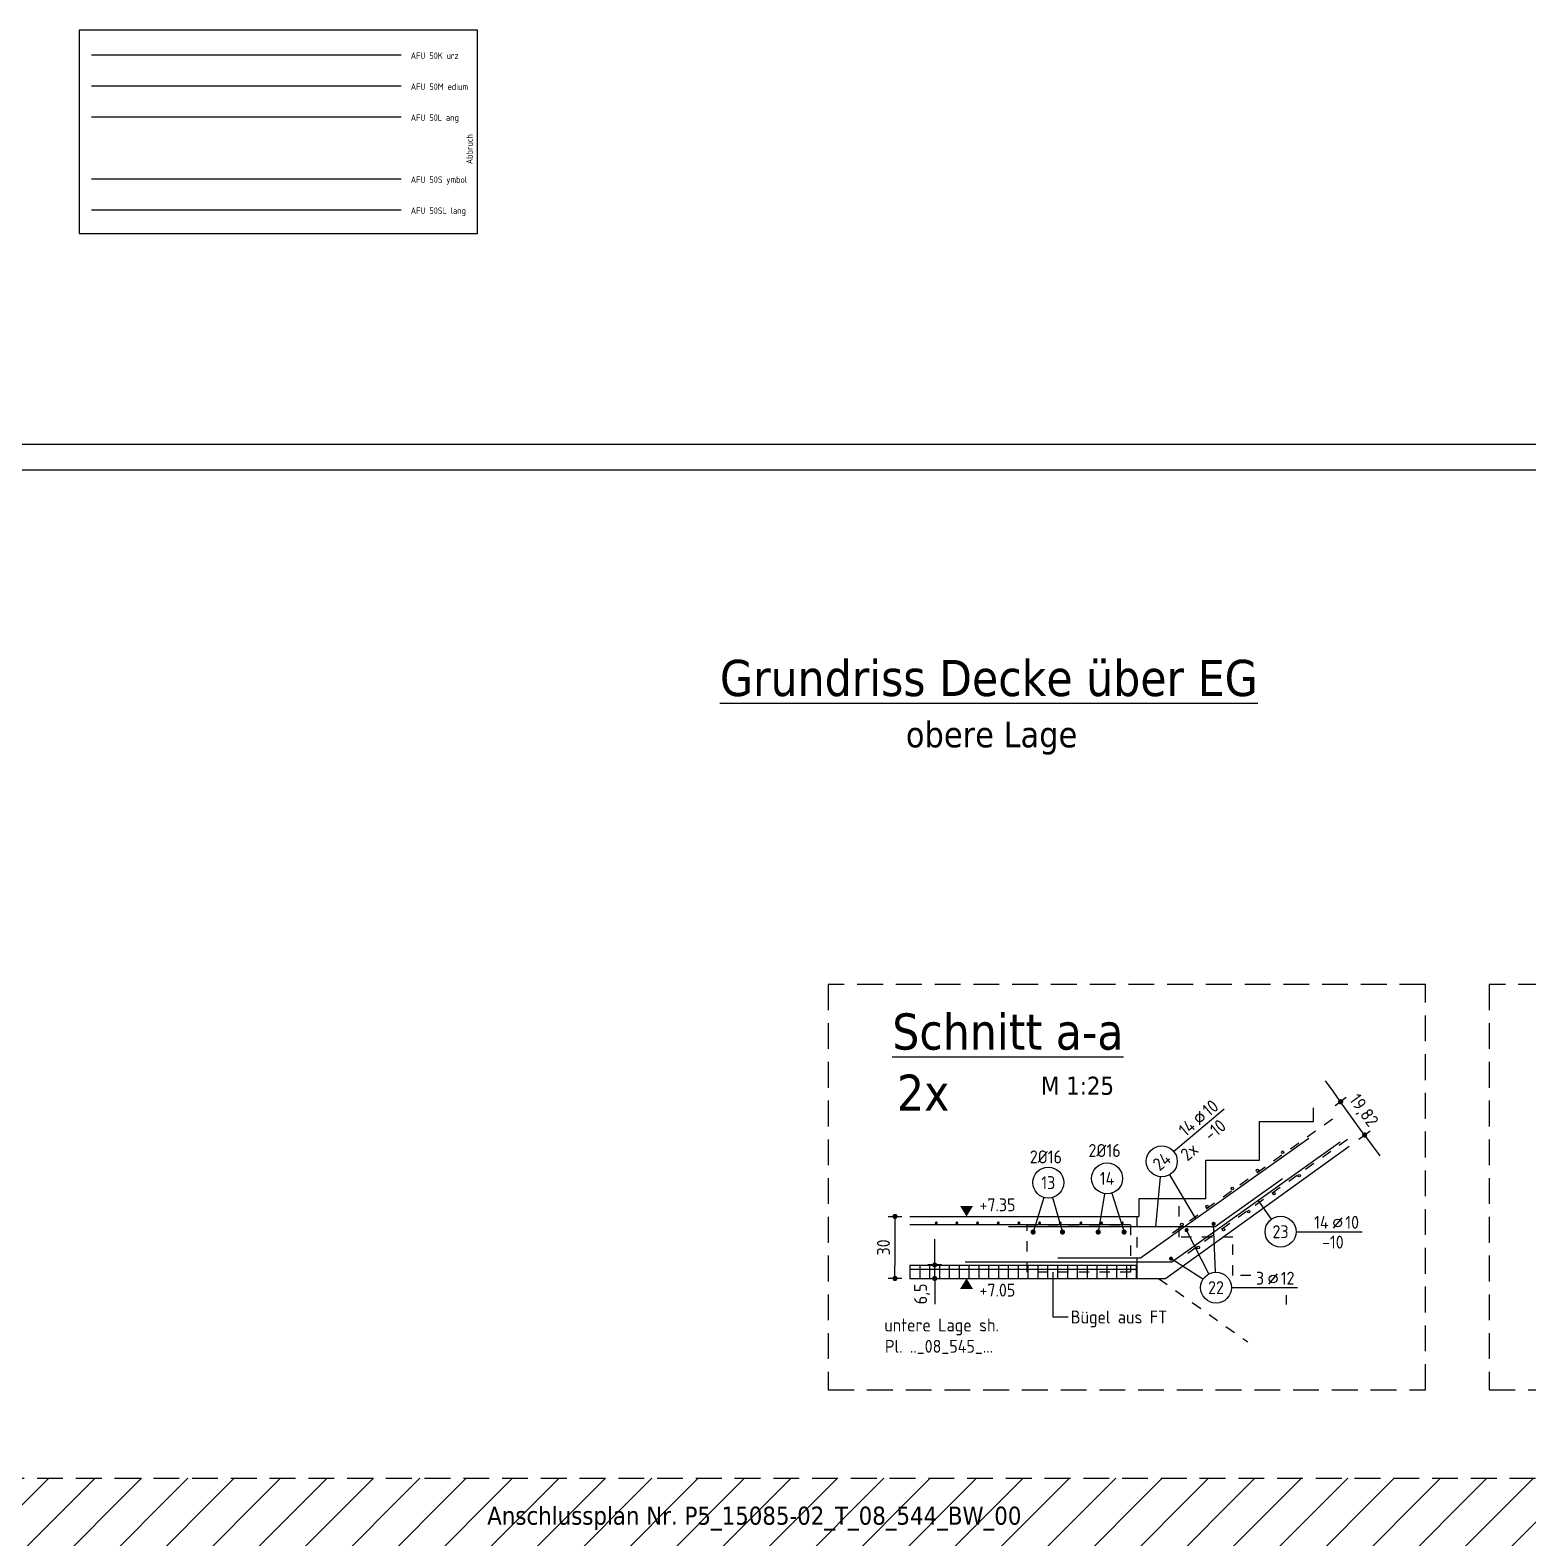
# Model space of a CAD drawing. Extents: x -4 to 87.4, y -7.1 to 49.1.
# Drawn here: x 19.92 to 34.42, y 31.47 to 46.06 of the extents above; entities that cross this region are included whole.
import ezdxf
from ezdxf.enums import TextEntityAlignment as Align

# ---------------------------------------------------------------- set-up
doc = ezdxf.new("R2010")
doc.units = 0
doc.header["$LTSCALE"] = 0.5
for name, pattern in [('AUSGEZOGEN', [1000.01, 1000, 0.01]), ('DASHED', [0.75, 0.5, -0.25]), ('HIDDEN2', [0.187, 0.125, -0.062]), ('PUNKT', [0.175, 0.05, -0.125]), ('STRICHLINIE', [0.75, 0.5, -0.25])]:
    doc.linetypes.add(name, pattern=pattern)
for name, color, linetype in [('AFU', 7, 'Continuous'), ('BETON', 7, 'Continuous'), ('DETAIL', 7, 'Continuous'), ('DRUEBER', 7, 'Continuous'), ('grau_hell', 7, 'Continuous'), ('Halbfertigteile', 7, 'Continuous'), ('HILFE', 7, 'Continuous'), ('koten', 7, 'Continuous'), ('MASSE', 7, 'Continuous'), ('RAHMEN', 7, 'Continuous'), ('RND', 7, 'Continuous'), ('TEXT', 7, 'Continuous'), ('VERDECKT', 7, 'Continuous')]:
    doc.layers.add(name, color=color, linetype=linetype)
doc.styles.add('helv', font='tahoma.ttf')
doc.styles.add('txt', font='isocp.shx')
doc.linetypes.add('ABBRUCH', pattern='A,0.15,-0.15,["x",Standard,S=0.07,R=0,X=-0.1,Y=-0.0238],-0.005', length=0.305)
doc.linetypes.add('AFU_50K', pattern='A,0.15,["/",Standard,S=0.2,R=0,X=-0.01,Y=-0.1],0.07,["/",Standard,S=0.2,R=0,X=-0.01,Y=-0.1],0.15', length=0.37)
doc.linetypes.add('AFU_50L', pattern='A,0.75,["/",Standard,S=0.2,R=0,X=-0.01,Y=-0.1],0.07,["/",Standard,S=0.2,R=0,X=-0.01,Y=-0.1],0.75', length=1.57)
doc.linetypes.add('AFU_50M', pattern='A,0.45,["/",Standard,S=0.2,R=0,X=-0.01,Y=-0.1],0.07,["/",Standard,S=0.2,R=0,X=-0.01,Y=-0.1],0.45', length=0.97)
doc.linetypes.add('AFU_50S', pattern='A,0,-0.15,["/",Standard,S=0.2,R=0,X=-0.01,Y=-0.1],0,-0.07,["/",Standard,S=0.2,R=0,X=-0.01,Y=-0.1],-0.15', length=0.37)
doc.linetypes.add('AFU_50SL', pattern='A,0,-0.75,["/",Standard,S=0.2,R=0,X=-0.01,Y=-0.1],0,-0.07,["/",Standard,S=0.2,R=0,X=-0.01,Y=-0.1],-0.75', length=1.57)
doc.dimstyles.new('DOT_I', dxfattribs={"dimscale": 0.5, "dimtxt": 0.25, "dimasz": 0.25, "dimexe": 0.1, "dimexo": 0.3, "dimgap": 0.1, "dimtad": 1, "dimdec": 3, "dimzin": 3, "dimtxsty": 'txt', "dimblk": 'DOT', "dimblk1": 'DOT', "dimblk2": 'DOT', "dimsah": 1, "dimcen": 0.1, "dimse1": 1, "dimse2": 1, "dimazin": 0, "dimtfac": 1, "dimtdec": 4, "dimtix": 1, "dimtmove": 2, "dimatfit": 3, "dimfxl": 0, "dimtvp": 1, "dimtolj": 1, "dimtzin": 0, "dimarcsym": 0})

# ---------------------------------------------------------------- blocks, each defined once
blk = doc.blocks.new('DOT')
at = {"layer": 'MASSE', "color": 7, "linetype": 'Continuous'}
for p, q in [((0, 0), (-1, 0)), ((0, 0.54), (0, -0.54))]:
    blk.add_line(p, q, dxfattribs=at)
at = {"layer": 'MASSE', "color": 7, "linetype": 'Continuous', "const_width": 0.2}
blk.add_lwpolyline([(-0.1, 0, 1), (0.1, 0, 1)], format="xyb", close=True, dxfattribs=at)
blk = doc.blocks.new('*D35')
at = {"layer": 'Defpoints', "color": 0, "linetype": 'AUSGEZOGEN', "transparency": 16777216}
for p in [(32.604, 35.688), (32.604, 35.688), (32.836, 35.366)]:
    blk.add_point(p, dxfattribs=at)
at = {"layer": 'MASSE', "color": 0, "linetype": 'AUSGEZOGEN', "lineweight": -2, "transparency": 16777216}
for p, q in [((32.531, 35.789), (32.458, 35.891)), ((32.836, 35.366), (32.604, 35.688)), ((32.909, 35.265), (32.982, 35.164))]:
    blk.add_line(p, q, dxfattribs=at)
at = {"layer": 'MASSE', "color": 0, "linetype": 'AUSGEZOGEN', "lineweight": -2, "transparency": 16777216, "xscale": 0.125, "yscale": 0.125, "zscale": 0.125}
for p, rotation in [((32.604, 35.688), 305.7992139162137), ((32.836, 35.366), 125.7992139162137)]:
    blk.add_blockref('DOT', p, dxfattribs=dict(at, rotation=rotation))
at = {"layer": 'MASSE', "color": 0, "linetype": 'AUSGEZOGEN', "transparency": 16777216, "insert": (32.819, 35.598), "char_height": 0.125, "attachment_point": 5, "rotation": 305.7992, "style": 'txt'}
blk.add_mtext('\\A1;19,82', dxfattribs=at)
blk = doc.blocks.new('RND_LEI')
at = {"layer": 'RND', "color": 7, "linetype": 'Continuous'}
blk.add_line((1.022, 0.066), (1.19, 0.27), dxfattribs=at)
for centre, radius in [((0, 0), 0.3), ((1.106, 0.168), 0.075)]:
    blk.add_circle(centre, radius, dxfattribs=at)
at = {"layer": 'RND', "color": 7, "linetype": 'Continuous', "style": 'txt'}
blk.add_attdef('ANZ', text='', height=0.25, dxfattribs=at).set_placement((0.931, 0.057), align=Align.RIGHT)
for tag, p in [('DUM', (1.253, 0.057)), ('ABSTD', (1.674, 0.057)), ('POSTXT', (0.374, -0.327))]:
    blk.add_attdef(tag, p, '', height=0.25, dxfattribs=at)
blk.add_attdef('POSL', text='', height=0.25, dxfattribs=at).set_placement((0, 0), align=Align.MIDDLE)
blk = doc.blocks.new('okrd_o')
at = {"layer": 'koten', "color": 7, "linetype": 'Continuous'}
blk.add_solid([(-0.125, 0.202), (0.125, 0.202), (0, 0)], dxfattribs=at)
at = {"layer": 'koten', "style": 'txt'}
blk.add_attdef('OKRD', (0.25, 0.1), '', height=0.25, dxfattribs=at)
blk = doc.blocks.new('okrd_u')
at = {"layer": 'koten', "color": 7, "linetype": 'Continuous'}
blk.add_solid([(-0.125, -0.202), (0.125, -0.202), (0, 0)], dxfattribs=at)
at = {"layer": 'koten', "style": 'txt'}
blk.add_attdef('OKRD', (0.25, -0.35), '', height=0.25, dxfattribs=at)
blk = doc.blocks.new('*D33')
at = {"layer": 'Defpoints', "color": 0, "linetype": 'AUSGEZOGEN', "transparency": 16777216}
for p in [(28.291, 34.578), (28.291, 33.978), (28.291, 33.978)]:
    blk.add_point(p, dxfattribs=at)
at = {"layer": 'MASSE', "color": 0, "linetype": 'AUSGEZOGEN', "lineweight": -2, "transparency": 16777216}
blk.add_line((28.291, 34.453), (28.291, 34.103), dxfattribs=at)
at = {"layer": 'MASSE', "color": 0, "linetype": 'AUSGEZOGEN', "lineweight": -2, "transparency": 16777216, "xscale": 0.125, "yscale": 0.125, "zscale": 0.125}
for p, rotation in [((28.291, 34.578), 90), ((28.291, 33.978), 270)]:
    blk.add_blockref('DOT', p, dxfattribs=dict(at, rotation=rotation))
at = {"layer": 'MASSE', "color": 0, "linetype": 'AUSGEZOGEN', "transparency": 16777216, "insert": (28.179, 34.278), "char_height": 0.125, "attachment_point": 5, "rotation": 90, "style": 'txt'}
blk.add_mtext('\\A1;30', dxfattribs=at)
blk = doc.blocks.new('DINA0')
at = {"layer": 'RAHMEN'}
blk.add_line((118.9, 84.1), (0, 84.1), dxfattribs=at)
at = {"layer": 'RAHMEN', "color": 5}
blk.add_line((118.4, 83.6), (2, 83.6), dxfattribs=at)
blk = doc.blocks.new('RND_HIN')
at = {"layer": 'RND', "color": 7, "linetype": 'Continuous'}
blk.add_circle((0, 0), 0.3, dxfattribs=at)
at = {"layer": 'RND', "color": 7, "linetype": 'Continuous', "style": 'txt'}
blk.add_attdef('POSI', text='', height=0.25, dxfattribs=at).set_placement((0, 0), align=Align.MIDDLE)
blk = doc.blocks.new('*D72')
at = {"layer": 'Defpoints', "color": 0, "linetype": 'AUSGEZOGEN', "transparency": 16777216}
for p in [(28.675, 34.108), (28.675, 34.108), (28.675, 33.978)]:
    blk.add_point(p, dxfattribs=at)
at = {"layer": 'MASSE', "color": 0, "linetype": 'AUSGEZOGEN', "lineweight": -2, "transparency": 16777216}
for p, q in [((28.675, 34.233), (28.675, 34.358)), ((28.675, 33.978), (28.675, 34.108)), ((28.675, 33.853), (28.675, 33.728))]:
    blk.add_line(p, q, dxfattribs=at)
at = {"layer": 'MASSE', "color": 0, "linetype": 'AUSGEZOGEN', "lineweight": -2, "transparency": 16777216, "xscale": 0.125, "yscale": 0.125, "zscale": 0.125}
for p, rotation in [((28.675, 34.108), 270), ((28.675, 33.978), 90)]:
    blk.add_blockref('DOT', p, dxfattribs=dict(at, rotation=rotation))
at = {"layer": 'MASSE', "color": 0, "linetype": 'AUSGEZOGEN', "transparency": 16777216, "insert": (28.553, 33.828), "char_height": 0.125, "attachment_point": 5, "rotation": 90, "style": 'txt'}
blk.add_mtext('\\A1;6,5', dxfattribs=at)

msp = doc.modelspace()

# ---------------------------------------------------------------- hatches: boundary and pattern name
at = {"layer": 'grau_hell', "linetype": 'AUSGEZOGEN'}
h = msp.add_hatch(dxfattribs=at)
h.set_pattern_fill('ANSI31', color=9, scale=0.1, style=0, double=1)
h.set_pattern_definition([(45, (0.41612, -0.21238), (-0.2245064, 0.2245064), [])])
h.paths.add_polyline_path([(28.2389, 27.8551), (28.2389, 27.8551), (28.5239, 27.8551), (28.5239, 28.4851), (29.7439, 28.4851), (29.7439, 27.8551), (30.5889, 27.8551), (30.5889, 27.6051), (30.5889, 27.6051), (29.7014, 27.6051), (29.7014, 24.2601), (30.7839, 24.2601), (34.3339, 24.2601), (35.3439, 24.2601), (36.589, 24.2601), (36.5889, 27.6051), (35.5389, 27.6051), (35.5389, 27.8551), (36.0889, 27.8551), (36.0889, 28.3551), (36.5889, 28.3551), (36.5889, 28.6351), (42.4139, 28.6351), (42.4139, 30.2601), (42.4139, 38.2101), (41.1139, 38.2101), (41.1139, 32.0444), (17.7389, 32.0444), (17.7389, 38.2101), (16.4139, 38.2101), (16.4139, 31.3801), (16.6039, 31.3801), (16.6039, 31.2001), (16.4139, 31.2001), (16.4139, 30.2601), (16.4139, 28.6351), (22.0639, 28.6351), (22.9489, 28.6351), (25.7139, 28.6351), (25.7139, 28.1051), (25.9639, 28.1051), (25.9639, 27.8551), (26.8389, 27.8551), (26.8389, 27.8551)])
at = {"layer": 'Halbfertigteile', "linetype": 'AUSGEZOGEN', "transparency": 33554687}
h = msp.add_hatch(dxfattribs=at)
h.set_pattern_fill('ANSI37', color=171, scale=0.03, angle=135, style=0)
h.set_pattern_definition([(180, (0.43449, 0.34739), (-7e-18, -0.09525), []), (270, (0.43449, 0.34739), (0.09525, -2e-17), [])])
h.paths.add_polyline_path([(30.63, 34.1076), (28.4344, 34.1076), (28.4344, 33.9776), (30.63, 33.9776)])

# ---------------------------------------------------------------- linework, layer by layer
at = {"layer": 'AFU', "color": 8, "linetype": 'AFU_50K'}
msp.add_line((23.5134, 45.8183), (20.5134, 45.8183), dxfattribs=at)
at = {"layer": 'AFU', "color": 8, "linetype": 'AFU_50M'}
msp.add_line((23.5134, 45.5183), (20.5134, 45.5183), dxfattribs=at)
at = {"layer": 'AFU', "color": 8, "linetype": 'AFU_50L'}
msp.add_line((23.5134, 45.2183), (20.5134, 45.2183), dxfattribs=at)
at = {"layer": 'AFU', "color": 8, "linetype": 'AFU_50S'}
msp.add_line((23.5134, 44.6183), (20.5134, 44.6183), dxfattribs=at)
at = {"layer": 'AFU', "color": 8, "linetype": 'AFU_50SL'}
msp.add_line((23.5134, 44.3183), (20.5134, 44.3183), dxfattribs=at)
at = {"layer": 'AFU', "color": 8, "linetype": 'ABBRUCH'}
msp.add_lwpolyline([(20.3948, 44.0921), (24.2494, 44.0921), (24.2494, 46.0589), (20.3948, 46.0589)], close=True, dxfattribs=at)
at = {"layer": 'BETON', "color": 6, "linetype": 'AUSGEZOGEN'}
for p, q in [((32.34, 35.4976), (32.34, 35.629)), ((31.82, 35.4976), (32.34, 35.4976)), ((31.82, 35.1226), (31.82, 35.4976)), ((30.9103, 33.9776), (32.6878, 35.2594)), ((31.3, 35.1226), (31.82, 35.1226)), ((31.3, 34.7476), (31.3, 35.1226)), ((30.65, 34.7476), (30.65, 34.5776)), ((31.3, 34.7476), (30.65, 34.7476)), ((28.4344, 34.5776), (30.65, 34.5776)), ((28.4344, 34.1076), (30.63, 34.1076)), ((30.63, 34.1076), (30.63, 33.9776)), ((28.4344, 33.9776), (30.9103, 33.9776))]:
    msp.add_line(p, q, dxfattribs=at)
at = {"layer": 'DETAIL', "color": 102, "linetype": 'STRICHLINIE'}
for points in [[(27.6443, 36.8234), (27.6443, 32.8983), (33.425, 32.8983), (33.425, 36.8234)], [(34.0422, 36.8234), (34.0422, 32.8983), (39.8229, 32.8983), (39.8229, 36.8234)]]:
    msp.add_lwpolyline(points, close=True, dxfattribs=at)
at = {"layer": 'DRUEBER', "color": 7, "linetype": 'PUNKT'}
for p, q in [((31.04, 34.3772), (31.04, 34.7476)), ((31.56, 34.3772), (31.04, 34.3772)), ((31.56, 34.0068), (31.56, 34.3772)), ((31.7359, 34.0068), (31.56, 34.0068)), ((30.8426, 33.9776), (31.7054, 33.363)), ((32.08, 33.7268), (32.08, 33.8159))]:
    msp.add_line(p, q, dxfattribs=at)
at = {"layer": 'HILFE', "color": 102, "linetype": 'AUSGEZOGEN'}
for p, q in [((30.5671, 34.4976), (28.4344, 34.4976)), ((29.8203, 33.6024), (29.8203, 34.0376)), ((29.9661, 33.6024), (29.8203, 33.6024))]:
    msp.add_line(p, q, dxfattribs=at)
at = {"layer": 'HILFE', "color": 102, "linetype": 'DASHED'}
msp.add_line((17.7389, 32.0444), (41.1139, 32.0444), dxfattribs=at)
at = {"layer": 'RND', "color": 7, "linetype": 'AUSGEZOGEN'}
for p, q in [((30.9873, 35.2078), (31.4763, 35.6208)), ((32.1722, 34.4302), (32.8122, 34.4302)), ((31.5476, 33.8888), (32.1876, 33.8888))]:
    msp.add_line(p, q, dxfattribs=at)
at = {"layer": 'RND', "color": 102, "linetype": 'AUSGEZOGEN'}
for p, q in [((30.8582, 34.9618), (30.8114, 34.4778)), ((30.9487, 34.9818), (31.2012, 34.5523)), ((29.7306, 34.7617), (29.6275, 34.4268)), ((29.8159, 34.7609), (29.9115, 34.4268)), ((30.3192, 34.7982), (30.2581, 34.4268)), ((30.3888, 34.8032), (30.5081, 34.4268)), ((31.9352, 34.5524), (31.8053, 34.7347)), ((31.3293, 34.0223), (31.1128, 34.4458)), ((31.3919, 34.0387), (31.3743, 34.5064)), ((31.2715, 33.9701), (30.9628, 34.1691))]:
    msp.add_line(p, q, dxfattribs=at)
at = {"layer": 'RND', "color": 102, "linetype": 'HIDDEN2'}
for points in [[(30.9774, 34.4195), (32.5404, 35.5328)], [(31.1241, 34.2219), (32.6747, 35.3262)]]:
    msp.add_lwpolyline(points, dxfattribs=at)
at = {"layer": 'RND', "color": 1, "linetype": 'AUSGEZOGEN'}
for points in [[(32.2971, 35.3329), (30.6681, 34.1726), (29.8681, 34.1726)], [(28.9694, 34.1398), (30.9694, 34.1398), (32.5984, 35.3001)], [(32.0398, 34.943), (31.3889, 34.4779), (29.3889, 34.4779)]]:
    msp.add_lwpolyline(points, dxfattribs=at)
at = {"layer": 'RND', "color": 7, "linetype": 'AUSGEZOGEN'}
for points, const_width in [([(28.6972, 34.5151, -1), (28.6832, 34.5151, -1)], 0.014), ([(28.8972, 34.5151, -1), (28.8832, 34.5151, -1)], 0.014), ([(29.0972, 34.5151, -1), (29.0832, 34.5151, -1)], 0.014), ([(29.2972, 34.5151, -1), (29.2832, 34.5151, -1)], 0.014), ([(29.4972, 34.5151, -1), (29.4832, 34.5151, -1)], 0.014), ([(29.615, 34.4268, 1), (29.64, 34.4268, 1)], 0.025), ([(29.6972, 34.5151, -1), (29.6832, 34.5151, -1)], 0.014), ([(29.8972, 34.5151, -1), (29.8832, 34.5151, -1)], 0.014), ([(29.899, 34.4268, 1), (29.924, 34.4268, 1)], 0.025), ([(30.0972, 34.5151, -1), (30.0832, 34.5151, -1)], 0.014), ([(30.2456, 34.4268, 1), (30.2706, 34.4268, 1)], 0.025), ([(30.2972, 34.5151, -1), (30.2832, 34.5151, -1)], 0.014), ([(30.4972, 34.5151, -1), (30.4832, 34.5151, -1)], 0.014), ([(30.4956, 34.4268, 1), (30.5206, 34.4268, 1)], 0.025), ([(31.1028, 34.4458, 1), (31.1228, 34.4458, 1)], 0.02), ([(31.3643, 34.5064, 1), (31.3843, 34.5064, 1)], 0.02), ([(30.9528, 34.1691, 1), (30.9728, 34.1691, 1)], 0.02)]:
    msp.add_lwpolyline(points, format="xyb", close=True, dxfattribs=dict(at, const_width=const_width))
at = {"layer": 'RND', "color": 102, "linetype": 'HIDDEN2'}
msp.add_lwpolyline([(29.57, 34.4976), (30.57, 34.4976), (30.57, 34.0376), (29.57, 34.0376)], close=True, dxfattribs=at)
at = {"layer": 'RND', "color": 7, "linetype": 'AUSGEZOGEN'}
for centre in [(32.0423, 35.1992), (31.799, 35.0237), (32.2031, 34.9732), (31.5556, 34.8483), (31.9587, 34.7991), (31.3113, 34.6742), (31.7144, 34.6251), (31.0669, 34.5002), (31.47, 34.451), (31.2256, 34.277)]:
    msp.add_circle(centre, 0.012, dxfattribs=at)
at = {"layer": 'VERDECKT', "color": 7, "linetype": 'HIDDEN2'}
msp.add_line((30.63, 34.5776), (30.63, 33.9776), dxfattribs=at)

# ---------------------------------------------------------------- block references
at = {"layer": 'koten', "color": 6, "linetype": 'AUSGEZOGEN', "xscale": 0.5, "yscale": 0.5, "zscale": 0.5}
for name, p, values in [('okrd_o', (28.9834, 34.5776), {'OKRD': '+7.35'}), ('okrd_u', (28.9834, 33.9776), {'OKRD': '+7.05'})]:
    msp.add_blockref(name, p, dxfattribs=at).add_auto_attribs(values)
at = {"layer": 'RAHMEN', "color": 7, "xscale": 0.5, "yscale": 0.5, "zscale": 0.5}
msp.add_blockref('DINA0', (5.9889, 0), dxfattribs=at)
at = {"layer": 'RND', "color": 7, "linetype": 'AUSGEZOGEN', "xscale": 0.5, "yscale": 0.5, "zscale": 0.5, "rotation": 40.17884936320961}
msp.add_blockref('RND_LEI', (30.8727, 35.1111), dxfattribs=at).add_auto_attribs({'POSL': '24', 'DUM': '10', 'ANZ': '14', 'POSTXT': '2x  -10'})
at = {"layer": 'RND', "color": 7, "linetype": 'AUSGEZOGEN', "xscale": 0.5, "yscale": 0.5, "zscale": 0.5}
for name, p, values in [('RND_HIN', (29.7746, 34.9051), {'POSI': '13'}), ('RND_HIN', (30.3435, 34.9462), {'POSI': '14'}), ('RND_LEI', (32.0222, 34.4302), {'POSL': '23', 'DUM': '10', 'ANZ': '14', 'POSTXT': '   -10'}), ('RND_LEI', (31.3976, 33.8888), {'POSL': '22', 'DUM': '12', 'ANZ': '3'})]:
    msp.add_blockref(name, p, dxfattribs=at).add_auto_attribs(values)

# ---------------------------------------------------------------- texts
at = {"layer": 'AFU', "color": 8, "linetype": 'AFU_50K', "style": 'txt'}
msp.add_text('AFU 50K urz', height=0.0625, dxfattribs=at).set_placement((23.6046, 45.7806))
at = {"layer": 'AFU', "color": 8, "linetype": 'AFU_50M', "style": 'txt'}
msp.add_text('AFU 50M edium', height=0.0625, dxfattribs=at).set_placement((23.6046, 45.4806))
at = {"layer": 'AFU', "color": 8, "linetype": 'AFU_50L', "style": 'txt'}
msp.add_text('AFU 50L ang', height=0.0625, dxfattribs=at).set_placement((23.6046, 45.1806))
at = {"layer": 'AFU', "color": 8, "linetype": 'ABBRUCH', "style": 'txt'}
msp.add_text('Abbruch', height=0.0625, rotation=90, dxfattribs=at).set_placement((24.2041, 44.7616))
at = {"layer": 'AFU', "color": 8, "linetype": 'AFU_50S', "style": 'txt'}
msp.add_text('AFU 50S ymbol', height=0.0625, dxfattribs=at).set_placement((23.6046, 44.5806))
at = {"layer": 'AFU', "color": 8, "linetype": 'AFU_50SL', "style": 'txt'}
msp.add_text('AFU 50SL lang', height=0.0625, dxfattribs=at).set_placement((23.6046, 44.2806))
at = {"layer": 'TEXT', "color": 5, "linetype": 'AUSGEZOGEN', "style": 'helv'}
for s, p in [('%%UGrundriss Decke über EG', (26.5969, 39.6146)), ('%%uSchnitt a-a', (28.2646, 36.1928)), ('2x', (28.31, 35.6007))]:
    msp.add_text(s, height=0.35, dxfattribs=at).set_placement(p)
at = {"layer": 'TEXT', "color": 6, "linetype": 'AUSGEZOGEN', "style": 'helv'}
msp.add_text('obere Lage', height=0.25, dxfattribs=at).set_placement((28.3962, 39.1178))
at = {"layer": 'TEXT', "color": 1, "linetype": 'AUSGEZOGEN', "style": 'helv'}
for s, p in [('M 1:25', (29.7037, 35.7553)), ('Anschlussplan Nr. P5_15085-02_T_08_544_BW_00', (24.3449, 31.5944))]:
    msp.add_text(s, height=0.175, dxfattribs=at).set_placement(p)
at = {"layer": 'TEXT', "color": 7, "linetype": 'AUSGEZOGEN', "style": 'txt'}
for s, p in [('2%%C16', (29.5957, 35.0916)), ('2%%C16', (30.1633, 35.1533)), ('untere Lage sh.', (28.1881, 33.4649)), ('Bügel aus FT', (29.9911, 33.542)), ('Pl. .._08_545_...', (28.1945, 33.2583))]:
    msp.add_text(s, height=0.125, dxfattribs=at).set_placement(p)

# ---------------------------------------------------------------- dimensions: what is measured, and where the dimension line sits
at = {"layer": 'MASSE', "color": 7, "linetype": 'AUSGEZOGEN'}
dim = msp.add_linear_dim(base=(32.604, 35.688), p1=(32.836, 35.3664), p2=(32.604, 35.688), angle=305.79921, text='19,82', dimstyle='DOT_I', override={"dimdec": 1, "dimlfac": 50}, dxfattribs=at)
dim.commit()
dim.dimension.update_dxf_attribs({"geometry": '*D35', "text_midpoint": (32.8189, 35.5985)})
dim = msp.add_linear_dim(base=(28.2915, 33.9776), p1=(28.2915, 34.5776), p2=(28.2915, 33.9776), angle=90, dimstyle='DOT_I', override={"dimdec": 0, "dimlfac": 50, "dimadec": 3}, dxfattribs=at)
dim.commit()
dim.dimension.update_dxf_attribs({"geometry": '*D33', "text_midpoint": (28.179, 34.2776)})
dim = msp.add_linear_dim(base=(28.6752, 34.1076), p1=(28.6752, 33.9776), p2=(28.6752, 34.1076), angle=90, dimstyle='DOT_I', override={"dimdec": 1, "dimlfac": 50}, dxfattribs=at)
dim.commit()
dim.dimension.update_dxf_attribs({"geometry": '*D72', "text_midpoint": (28.5534, 33.8282), "dimtype": 160})

doc.saveas('drawing.dxf')
